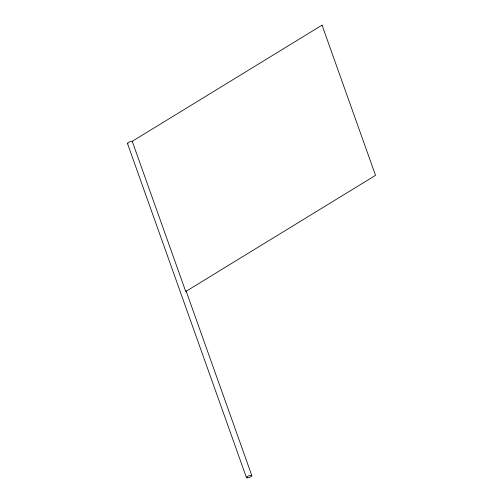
<?xml version="1.0" encoding="UTF-8"?>
<svg xmlns="http://www.w3.org/2000/svg" width="503" height="503" viewBox="0 0 503 503"><rect width="100%" height="100%" fill="white"/><g stroke="black" fill="none" stroke-linecap="round" stroke-linejoin="round"><path stroke-width="0.75" d="M186.028 290.809L251.814 475.561M127.517 143.607L246.457 477.636M128.146 143.82A2.88 0.855 -19.6 0 1 128.982 142.154A2.88 0.855 -19.6 0 1 132.867 141.532M322.046 25.15L132.239 141.318L185.726 291.514L375.527 175.346L322.046 25.15M247.627 477.831A2.88 0.855 -19.6 0 0 251.858 475.775A2.88 0.855 -19.6 0 0 247.922 476.184A2.88 0.855 -19.6 0 0 247.627 477.831"/></g></svg>
